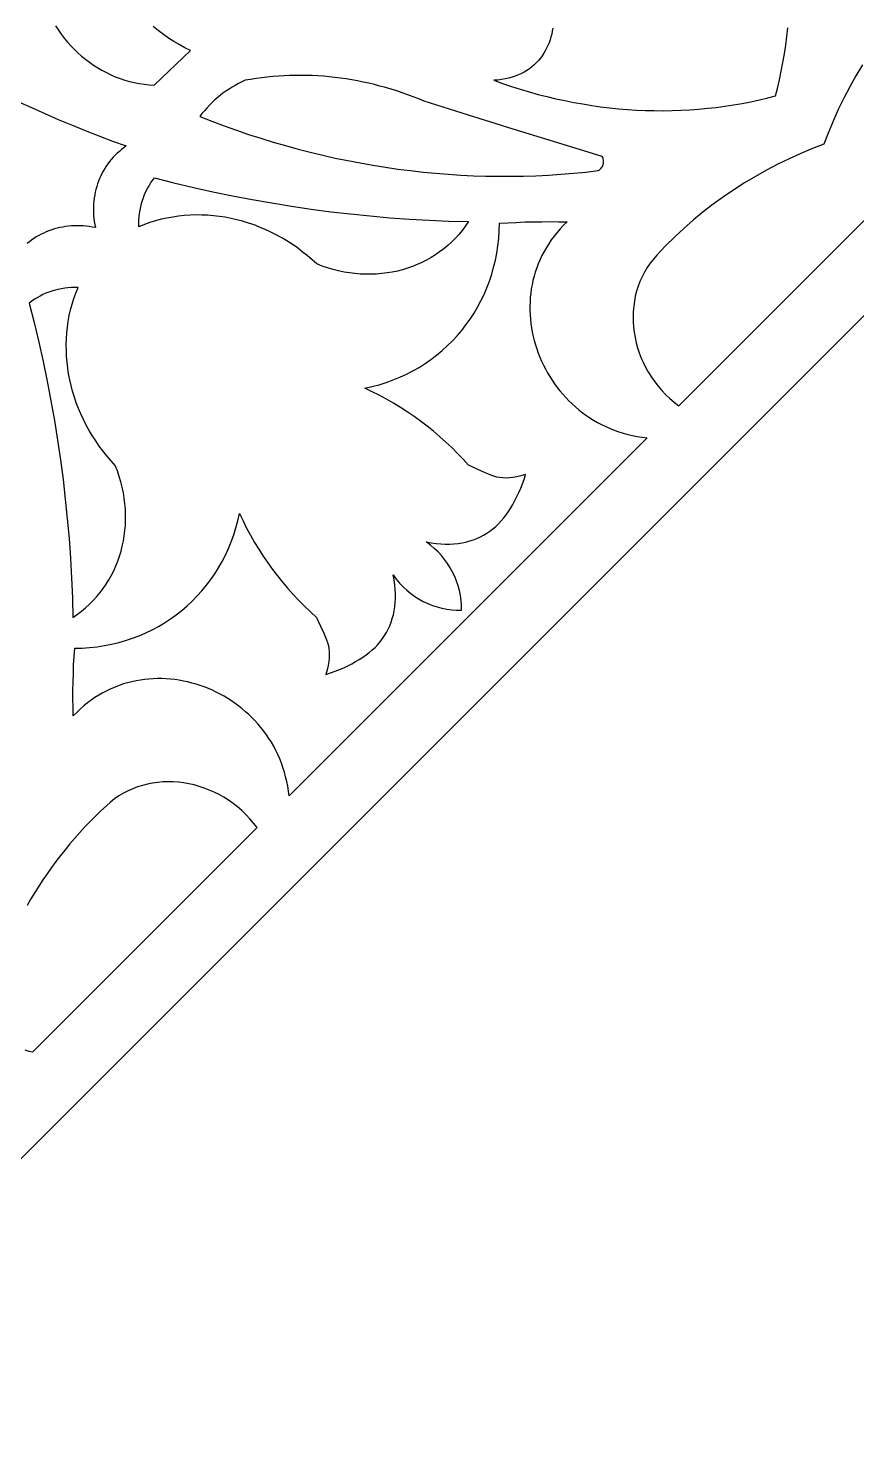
# Model space of a CAD drawing. Extents: x -3069 to -2029, y 258 to 1298.
# Drawn here: x -2864.1 to -2802.1, y 935.6 to 1041.8 of the extents above; entities that cross this region are included whole.
import ezdxf

# ---------------------------------------------------------------- set-up
doc = ezdxf.new("R2010")
doc.units = 0
doc.layers.add('LAYER_1', color=18, linetype='CONTINUOUS')
doc.layers.add('LAYER_2', color=174, linetype='CONTINUOUS')

msp = doc.modelspace()

# ---------------------------------------------------------------- linework, layer by layer
at = {"layer": 'LAYER_1'}
for points in [[(-2862.02, 1041.98), (-2861.81, 1041.66), (-2861.6, 1041.36), (-2861.37, 1041.06), (-2861.13, 1040.77), (-2860.88, 1040.49), (-2860.63, 1040.23), (-2860.36, 1039.97), (-2860.08, 1039.72), (-2859.79, 1039.49), (-2859.49, 1039.26), (-2859.19, 1039.05), (-2858.87, 1038.85), (-2858.55, 1038.67), (-2858.22, 1038.49), (-2857.89, 1038.33), (-2857.55, 1038.18), (-2857.2, 1038.05), (-2856.85, 1037.93), (-2856.49, 1037.83), (-2856.13, 1037.74), (-2855.76, 1037.67), (-2855.39, 1037.61), (-2855.02, 1037.57), (-2854.64, 1037.54), (-2851.92, 1040.14), (-2852.35, 1040.35), (-2852.77, 1040.58), (-2853.18, 1040.82), (-2853.57, 1041.07), (-2853.96, 1041.34), (-2854.34, 1041.63), (-2854.71, 1041.93)], [(-2824.84, 1041.81), (-2824.88, 1041.59), (-2824.92, 1041.37), (-2824.98, 1041.15), (-2825.04, 1040.93), (-2825.12, 1040.72), (-2825.2, 1040.52), (-2825.3, 1040.32), (-2825.4, 1040.12), (-2825.51, 1039.93), (-2825.63, 1039.74), (-2825.77, 1039.56), (-2825.91, 1039.39), (-2826.06, 1039.23), (-2826.23, 1039.07), (-2826.4, 1038.92), (-2826.58, 1038.78), (-2826.77, 1038.65), (-2826.97, 1038.53), (-2827.19, 1038.41), (-2827.41, 1038.31), (-2827.64, 1038.22), (-2827.88, 1038.14), (-2828.14, 1038.07), (-2828.4, 1038.01), (-2828.67, 1037.96), (-2828.96, 1037.93), (-2829.25, 1037.91), (-2828.59, 1037.67), (-2827.93, 1037.45), (-2827.27, 1037.24), (-2826.61, 1037.05), (-2825.94, 1036.86), (-2825.28, 1036.69), (-2824.61, 1036.53), (-2823.94, 1036.39), (-2823.27, 1036.26), (-2822.6, 1036.14), (-2821.93, 1036.03), (-2821.26, 1035.94), (-2820.59, 1035.86), (-2819.92, 1035.79), (-2819.25, 1035.74), (-2818.59, 1035.69), (-2817.92, 1035.66), (-2817.25, 1035.65), (-2816.59, 1035.64), (-2815.92, 1035.65), (-2815.26, 1035.67), (-2814.6, 1035.71), (-2813.94, 1035.76), (-2813.28, 1035.82), (-2812.63, 1035.89), (-2811.97, 1035.97), (-2811.32, 1036.07), (-2810.68, 1036.18), (-2810.03, 1036.31), (-2809.39, 1036.44), (-2808.75, 1036.59), (-2808.18, 1036.74), (-2808.03, 1037.31), (-2807.89, 1037.95), (-2807.75, 1038.59), (-2807.63, 1039.23), (-2807.51, 1039.88), (-2807.42, 1040.53), (-2807.33, 1041.18), (-2807.26, 1041.84)], [(-2801.68, 1039.06), (-2802.17, 1038.25), (-2802.63, 1037.42), (-2803.07, 1036.58), (-2803.49, 1035.72), (-2803.88, 1034.85), (-2804.25, 1033.97), (-2804.57, 1033.13), (-2805.41, 1032.81), (-2806.29, 1032.44), (-2807.16, 1032.05), (-2808.02, 1031.63), (-2808.86, 1031.19), (-2809.69, 1030.73), (-2810.5, 1030.24), (-2811.3, 1029.73), (-2812.08, 1029.2), (-2812.84, 1028.64), (-2813.59, 1028.07), (-2814.32, 1027.47), (-2815.03, 1026.84), (-2815.72, 1026.2), (-2816.4, 1025.54), (-2817.05, 1024.85), (-2817.32, 1024.55), (-2817.56, 1024.23), (-2817.78, 1023.91), (-2817.98, 1023.57), (-2818.16, 1023.22), (-2818.32, 1022.87), (-2818.46, 1022.51), (-2818.57, 1022.14), (-2818.67, 1021.77), (-2818.74, 1021.39), (-2818.79, 1021.01), (-2818.83, 1020.62), (-2818.84, 1020.23), (-2818.83, 1019.85), (-2818.8, 1019.46), (-2818.76, 1019.07), (-2818.69, 1018.68), (-2818.6, 1018.29), (-2818.5, 1017.91), (-2818.37, 1017.53), (-2818.23, 1017.15), (-2818.06, 1016.78), (-2817.88, 1016.42), (-2817.68, 1016.06), (-2817.46, 1015.72), (-2817.22, 1015.38), (-2816.96, 1015.04), (-2816.69, 1014.72), (-2816.4, 1014.42), (-2816.09, 1014.12), (-2815.76, 1013.84), (-2815.41, 1013.57), (-2800.21, 1028.77)], [(-2864.83, 1036.33), (-2863.83, 1035.87), (-2862.83, 1035.42), (-2861.83, 1034.99), (-2860.82, 1034.57), (-2859.8, 1034.15), (-2858.78, 1033.76), (-2857.76, 1033.37), (-2856.73, 1033), (-2856.91, 1032.87), (-2857.08, 1032.74), (-2857.25, 1032.6), (-2857.41, 1032.46), (-2857.56, 1032.31), (-2857.71, 1032.16), (-2857.85, 1032), (-2857.98, 1031.83), (-2858.11, 1031.67), (-2858.23, 1031.49), (-2858.34, 1031.31), (-2858.45, 1031.13), (-2858.55, 1030.95), (-2858.64, 1030.76), (-2858.73, 1030.56), (-2858.8, 1030.37), (-2858.88, 1030.17), (-2858.94, 1029.96), (-2859, 1029.76), (-2859.05, 1029.55), (-2859.09, 1029.34), (-2859.12, 1029.12), (-2859.15, 1028.91), (-2859.17, 1028.69), (-2859.18, 1028.47), (-2859.19, 1028.25), (-2859.18, 1028.03), (-2859.17, 1027.8), (-2859.15, 1027.58), (-2859.12, 1027.35), (-2859.09, 1027.13), (-2859.04, 1026.9), (-2859.27, 1026.94), (-2859.5, 1026.98), (-2859.72, 1027.01), (-2859.95, 1027.03), (-2860.17, 1027.04), (-2860.39, 1027.04), (-2860.61, 1027.04), (-2860.83, 1027.03), (-2861.05, 1027.01), (-2861.27, 1026.98), (-2861.48, 1026.94), (-2861.69, 1026.9), (-2861.9, 1026.85), (-2862.11, 1026.8), (-2862.31, 1026.73), (-2862.51, 1026.66), (-2862.71, 1026.58), (-2862.9, 1026.49), (-2863.09, 1026.4), (-2863.28, 1026.3), (-2863.46, 1026.2), (-2863.64, 1026.08), (-2863.81, 1025.96), (-2863.98, 1025.84), (-2864.14, 1025.7)], [(-2864.31, 965.44), (-2864.01, 965.34), (-2863.71, 965.27), (-2846.94, 982.04), (-2847.21, 982.38), (-2847.49, 982.71), (-2847.79, 983.02), (-2848.1, 983.32), (-2848.42, 983.59), (-2848.75, 983.85), (-2849.09, 984.09), (-2849.44, 984.31), (-2849.79, 984.51), (-2850.16, 984.69), (-2850.53, 984.85), (-2850.9, 985), (-2851.28, 985.12), (-2851.66, 985.23), (-2852.05, 985.32), (-2852.44, 985.39), (-2852.83, 985.43), (-2853.22, 985.46), (-2853.61, 985.47), (-2853.99, 985.46), (-2854.38, 985.42), (-2854.76, 985.37), (-2855.14, 985.3), (-2855.51, 985.2), (-2855.88, 985.09), (-2856.24, 984.95), (-2856.6, 984.79), (-2856.94, 984.61), (-2857.28, 984.41), (-2857.6, 984.19), (-2857.92, 983.95), (-2858.22, 983.68), (-2858.63, 983.29), (-2859.04, 982.9), (-2859.43, 982.5), (-2859.82, 982.09), (-2860.2, 981.68), (-2860.57, 981.25), (-2860.94, 980.83), (-2861.3, 980.39), (-2861.65, 979.95), (-2861.99, 979.51), (-2862.32, 979.06), (-2862.65, 978.6), (-2862.96, 978.13), (-2863.27, 977.66), (-2863.58, 977.19), (-2863.87, 976.71), (-2864.15, 976.22)]]:
    msp.add_lwpolyline(points, dxfattribs=at)
for points in [[(-2847.84, 1037.91), (-2848.09, 1037.79), (-2848.34, 1037.67), (-2848.58, 1037.53), (-2848.82, 1037.39), (-2849.05, 1037.25), (-2849.28, 1037.1), (-2849.5, 1036.94), (-2849.72, 1036.77), (-2849.93, 1036.6), (-2850.13, 1036.42), (-2850.33, 1036.23), (-2850.52, 1036.04), (-2850.71, 1035.84), (-2850.89, 1035.63), (-2851.07, 1035.42), (-2851.24, 1035.21), (-2850.33, 1034.85), (-2849.42, 1034.51), (-2848.5, 1034.19), (-2847.59, 1033.87), (-2846.67, 1033.58), (-2845.75, 1033.29), (-2844.82, 1033.03), (-2843.89, 1032.77), (-2842.97, 1032.53), (-2842.03, 1032.31), (-2841.1, 1032.1), (-2840.17, 1031.91), (-2839.23, 1031.73), (-2838.3, 1031.56), (-2837.36, 1031.41), (-2836.42, 1031.28), (-2835.48, 1031.16), (-2834.54, 1031.05), (-2833.6, 1030.96), (-2832.66, 1030.89), (-2831.72, 1030.83), (-2830.78, 1030.78), (-2829.84, 1030.75), (-2828.91, 1030.74), (-2827.97, 1030.74), (-2827.03, 1030.75), (-2826.1, 1030.78), (-2825.16, 1030.83), (-2824.23, 1030.89), (-2823.3, 1030.96), (-2822.37, 1031.05), (-2821.44, 1031.16), (-2821.38, 1031.2), (-2821.31, 1031.24), (-2821.26, 1031.29), (-2821.21, 1031.35), (-2821.16, 1031.41), (-2821.13, 1031.47), (-2821.07, 1031.61), (-2821.04, 1031.75), (-2821.04, 1031.91), (-2821.07, 1032.06), (-2821.1, 1032.14), (-2821.14, 1032.22), (-2824.47, 1033.23), (-2827.8, 1034.26), (-2831.13, 1035.3), (-2834.46, 1036.35), (-2834.86, 1036.52), (-2835.27, 1036.68), (-2835.68, 1036.83), (-2836.1, 1036.98), (-2836.51, 1037.12), (-2836.93, 1037.25), (-2837.34, 1037.37), (-2837.76, 1037.48), (-2838.18, 1037.59), (-2838.6, 1037.69), (-2839.02, 1037.78), (-2839.44, 1037.87), (-2839.86, 1037.94), (-2840.28, 1038.01), (-2840.71, 1038.07), (-2841.13, 1038.12), (-2841.55, 1038.17), (-2841.98, 1038.21), (-2842.4, 1038.24), (-2842.82, 1038.26), (-2843.24, 1038.27), (-2843.67, 1038.28), (-2844.09, 1038.28), (-2844.51, 1038.27), (-2844.93, 1038.25), (-2845.35, 1038.22), (-2845.77, 1038.19), (-2846.19, 1038.15), (-2846.6, 1038.1), (-2847.02, 1038.04), (-2847.43, 1037.98)], [(-2831.13, 1027.35), (-2831.36, 1027.02), (-2831.6, 1026.7), (-2831.86, 1026.39), (-2832.12, 1026.1), (-2832.4, 1025.83), (-2832.69, 1025.56), (-2832.99, 1025.32), (-2833.3, 1025.08), (-2833.62, 1024.86), (-2833.94, 1024.66), (-2834.28, 1024.47), (-2834.63, 1024.3), (-2834.98, 1024.14), (-2835.34, 1023.99), (-2835.71, 1023.86), (-2836.08, 1023.75), (-2836.46, 1023.65), (-2836.84, 1023.57), (-2837.23, 1023.51), (-2837.62, 1023.46), (-2838.02, 1023.43), (-2838.42, 1023.41), (-2838.82, 1023.41), (-2839.23, 1023.43), (-2839.63, 1023.46), (-2840.04, 1023.51), (-2840.45, 1023.58), (-2840.86, 1023.66), (-2841.27, 1023.76), (-2841.68, 1023.88), (-2842.08, 1024.02), (-2842.49, 1024.18), (-2842.84, 1024.5), (-2843.2, 1024.81), (-2843.57, 1025.1), (-2843.94, 1025.38), (-2844.33, 1025.65), (-2844.72, 1025.9), (-2845.11, 1026.14), (-2845.52, 1026.36), (-2845.93, 1026.57), (-2846.34, 1026.76), (-2846.76, 1026.93), (-2847.18, 1027.1), (-2847.6, 1027.24), (-2848.03, 1027.37), (-2848.46, 1027.49), (-2848.9, 1027.59), (-2849.33, 1027.67), (-2849.77, 1027.74), (-2850.21, 1027.79), (-2850.65, 1027.82), (-2851.09, 1027.84), (-2851.53, 1027.85), (-2851.96, 1027.83), (-2852.4, 1027.8), (-2852.83, 1027.76), (-2853.26, 1027.69), (-2853.69, 1027.61), (-2854.12, 1027.52), (-2854.54, 1027.4), (-2854.96, 1027.27), (-2855.37, 1027.13), (-2855.78, 1026.96), (-2855.79, 1027.21), (-2855.78, 1027.47), (-2855.76, 1027.72), (-2855.74, 1027.96), (-2855.7, 1028.21), (-2855.65, 1028.45), (-2855.59, 1028.69), (-2855.52, 1028.92), (-2855.45, 1029.15), (-2855.36, 1029.37), (-2855.26, 1029.6), (-2855.15, 1029.81), (-2855.03, 1030.02), (-2854.91, 1030.23), (-2854.77, 1030.43), (-2854.62, 1030.62), (-2853.17, 1030.25), (-2851.71, 1029.9), (-2850.25, 1029.58), (-2848.78, 1029.28), (-2847.32, 1028.99), (-2845.85, 1028.74), (-2844.38, 1028.5), (-2842.91, 1028.28), (-2841.44, 1028.09), (-2839.97, 1027.92), (-2838.49, 1027.77), (-2837.02, 1027.64), (-2835.55, 1027.53), (-2834.08, 1027.45), (-2832.6, 1027.39)], [(-2831.17, 997.8), (-2844.56, 984.41), (-2844.61, 984.78), (-2844.66, 985.15), (-2844.73, 985.5), (-2844.82, 985.85), (-2844.91, 986.2), (-2845.02, 986.54), (-2845.13, 986.87), (-2845.26, 987.19), (-2845.4, 987.51), (-2845.55, 987.82), (-2845.71, 988.12), (-2845.88, 988.42), (-2846.06, 988.7), (-2846.25, 988.98), (-2846.45, 989.26), (-2846.66, 989.52), (-2846.87, 989.78), (-2847.09, 990.02), (-2847.33, 990.26), (-2847.56, 990.49), (-2847.81, 990.71), (-2848.06, 990.93), (-2848.32, 991.13), (-2848.59, 991.33), (-2848.86, 991.52), (-2849.14, 991.69), (-2849.42, 991.86), (-2849.7, 992.02), (-2850, 992.17), (-2850.29, 992.31), (-2850.59, 992.44), (-2850.9, 992.56), (-2851.2, 992.67), (-2851.51, 992.77), (-2851.83, 992.85), (-2852.14, 992.93), (-2852.46, 993), (-2852.78, 993.06), (-2853.1, 993.11), (-2853.42, 993.14), (-2853.74, 993.17), (-2854.07, 993.18), (-2854.39, 993.18), (-2854.71, 993.17), (-2855.04, 993.15), (-2855.36, 993.12), (-2855.68, 993.07), (-2856, 993.02), (-2856.32, 992.95), (-2856.64, 992.87), (-2856.95, 992.78), (-2857.26, 992.67), (-2857.57, 992.55), (-2857.88, 992.42), (-2858.18, 992.28), (-2858.48, 992.12), (-2858.78, 991.95), (-2859.07, 991.77), (-2859.35, 991.57), (-2859.63, 991.37), (-2859.91, 991.14), (-2860.18, 990.91), (-2860.44, 990.66), (-2860.7, 990.39), (-2860.71, 991.03), (-2860.72, 991.66), (-2860.72, 992.3), (-2860.71, 992.93), (-2860.69, 993.56), (-2860.67, 994.2), (-2860.63, 994.83), (-2860.59, 995.46), (-2860.03, 995.47), (-2859.47, 995.51), (-2858.91, 995.57), (-2858.37, 995.65), (-2857.83, 995.76), (-2857.3, 995.88), (-2856.78, 996.03), (-2856.27, 996.2), (-2855.77, 996.39), (-2855.27, 996.61), (-2854.8, 996.84), (-2854.33, 997.09), (-2853.87, 997.36), (-2853.43, 997.65), (-2853, 997.96), (-2852.58, 998.28), (-2852.18, 998.62), (-2851.8, 998.98), (-2851.43, 999.36), (-2851.07, 999.75), (-2850.73, 1000.16), (-2850.41, 1000.58), (-2850.11, 1001.01), (-2849.83, 1001.47), (-2849.56, 1001.93), (-2849.31, 1002.41), (-2849.08, 1002.9), (-2848.88, 1003.4), (-2848.69, 1003.92), (-2848.53, 1004.45), (-2848.38, 1004.98), (-2848.26, 1005.53), (-2848, 1004.98), (-2847.73, 1004.44), (-2847.44, 1003.9), (-2847.14, 1003.37), (-2846.82, 1002.85), (-2846.49, 1002.34), (-2846.15, 1001.84), (-2845.79, 1001.35), (-2845.43, 1000.86), (-2845.04, 1000.39), (-2844.65, 999.92), (-2844.24, 999.47), (-2843.83, 999.03), (-2843.4, 998.59), (-2842.95, 998.17), (-2842.5, 997.76), (-2842.2, 997.11), (-2841.95, 996.57), (-2841.85, 996.32), (-2841.76, 996.09), (-2841.68, 995.87), (-2841.62, 995.64), (-2841.58, 995.42), (-2841.55, 995.2), (-2841.55, 994.96), (-2841.56, 994.71), (-2841.59, 994.45), (-2841.64, 994.16), (-2841.71, 993.84), (-2841.81, 993.5), (-2841.46, 993.62), (-2841.12, 993.74), (-2840.79, 993.87), (-2840.47, 994), (-2840.16, 994.15), (-2839.86, 994.29), (-2839.58, 994.45), (-2839.31, 994.61), (-2839.05, 994.78), (-2838.8, 994.95), (-2838.57, 995.14), (-2838.34, 995.33), (-2838.13, 995.52), (-2837.93, 995.73), (-2837.75, 995.94), (-2837.58, 996.17), (-2837.42, 996.4), (-2837.28, 996.63), (-2837.15, 996.88), (-2837.03, 997.14), (-2836.93, 997.4), (-2836.84, 997.67), (-2836.76, 997.96), (-2836.7, 998.25), (-2836.66, 998.55), (-2836.63, 998.86), (-2836.61, 999.18), (-2836.61, 999.51), (-2836.63, 999.85), (-2836.66, 1000.2), (-2836.71, 1000.56), (-2836.77, 1000.93), (-2836.54, 1000.62), (-2836.29, 1000.33), (-2836.03, 1000.05), (-2835.75, 999.79), (-2835.46, 999.55), (-2835.16, 999.33), (-2834.84, 999.13), (-2834.52, 998.95), (-2834.18, 998.8), (-2833.84, 998.66), (-2833.49, 998.54), (-2833.13, 998.45), (-2832.77, 998.37), (-2832.4, 998.33), (-2832.04, 998.3), (-2831.67, 998.3), (-2831.67, 998.67), (-2831.7, 999.03), (-2831.75, 999.4), (-2831.82, 999.76), (-2831.91, 1000.12), (-2832.03, 1000.47), (-2832.17, 1000.81), (-2832.33, 1001.15), (-2832.51, 1001.47), (-2832.71, 1001.79), (-2832.93, 1002.09), (-2833.16, 1002.38), (-2833.42, 1002.66), (-2833.7, 1002.92), (-2833.99, 1003.17), (-2834.3, 1003.4), (-2833.93, 1003.33), (-2833.57, 1003.29), (-2833.22, 1003.26), (-2832.88, 1003.24), (-2832.55, 1003.24), (-2832.23, 1003.26), (-2831.92, 1003.29), (-2831.62, 1003.33), (-2831.33, 1003.39), (-2831.05, 1003.47), (-2830.77, 1003.55), (-2830.51, 1003.66), (-2830.25, 1003.77), (-2830.01, 1003.9), (-2829.77, 1004.05), (-2829.54, 1004.21), (-2829.32, 1004.38), (-2829.1, 1004.56), (-2828.9, 1004.76), (-2828.7, 1004.97), (-2828.51, 1005.19), (-2828.33, 1005.43), (-2828.15, 1005.68), (-2827.98, 1005.94), (-2827.82, 1006.21), (-2827.67, 1006.49), (-2827.52, 1006.79), (-2827.38, 1007.1), (-2827.24, 1007.41), (-2827.11, 1007.74), (-2826.99, 1008.08), (-2826.87, 1008.44), (-2827.22, 1008.34), (-2827.53, 1008.27), (-2827.82, 1008.22), (-2828.08, 1008.19), (-2828.33, 1008.17), (-2828.57, 1008.18), (-2828.79, 1008.21), (-2829.02, 1008.25), (-2829.24, 1008.31), (-2829.46, 1008.39), (-2829.7, 1008.48), (-2829.94, 1008.58), (-2830.49, 1008.83), (-2831.13, 1009.13), (-2831.54, 1009.58), (-2831.96, 1010.02), (-2832.4, 1010.45), (-2832.84, 1010.87), (-2833.3, 1011.28), (-2833.76, 1011.67), (-2834.24, 1012.05), (-2834.72, 1012.42), (-2835.21, 1012.78), (-2835.72, 1013.12), (-2836.23, 1013.45), (-2836.75, 1013.77), (-2837.27, 1014.07), (-2837.81, 1014.36), (-2838.35, 1014.63), (-2838.9, 1014.89), (-2838.36, 1015.01), (-2837.82, 1015.15), (-2837.29, 1015.32), (-2836.77, 1015.51), (-2836.27, 1015.71), (-2835.78, 1015.94), (-2835.3, 1016.19), (-2834.84, 1016.45), (-2834.39, 1016.74), (-2833.95, 1017.04), (-2833.53, 1017.36), (-2833.12, 1017.7), (-2832.73, 1018.06), (-2832.35, 1018.43), (-2831.99, 1018.81), (-2831.65, 1019.21), (-2831.33, 1019.63), (-2831.02, 1020.06), (-2830.73, 1020.5), (-2830.46, 1020.96), (-2830.21, 1021.42), (-2829.98, 1021.9), (-2829.77, 1022.39), (-2829.57, 1022.89), (-2829.4, 1023.41), (-2829.26, 1023.93), (-2829.13, 1024.46), (-2829.02, 1024.99), (-2828.94, 1025.54), (-2828.88, 1026.09), (-2828.84, 1026.65), (-2828.83, 1027.22), (-2828.2, 1027.26), (-2827.57, 1027.29), (-2826.94, 1027.32), (-2826.3, 1027.34), (-2825.67, 1027.34), (-2825.03, 1027.35), (-2824.4, 1027.34), (-2823.76, 1027.32), (-2824.03, 1027.07), (-2824.28, 1026.8), (-2824.52, 1026.53), (-2824.74, 1026.26), (-2824.95, 1025.98), (-2825.14, 1025.69), (-2825.32, 1025.4), (-2825.49, 1025.11), (-2825.65, 1024.81), (-2825.79, 1024.51), (-2825.92, 1024.2), (-2826.04, 1023.89), (-2826.15, 1023.58), (-2826.24, 1023.27), (-2826.32, 1022.95), (-2826.39, 1022.63), (-2826.45, 1022.31), (-2826.49, 1021.99), (-2826.52, 1021.67), (-2826.54, 1021.34), (-2826.55, 1021.02), (-2826.55, 1020.69), (-2826.54, 1020.37), (-2826.51, 1020.05), (-2826.48, 1019.73), (-2826.43, 1019.41), (-2826.37, 1019.09), (-2826.31, 1018.77), (-2826.23, 1018.45), (-2826.14, 1018.14), (-2826.04, 1017.83), (-2825.93, 1017.52), (-2825.81, 1017.22), (-2825.68, 1016.92), (-2825.54, 1016.62), (-2825.39, 1016.33), (-2825.23, 1016.05), (-2825.06, 1015.76), (-2824.89, 1015.49), (-2824.7, 1015.22), (-2824.51, 1014.95), (-2824.3, 1014.69), (-2824.09, 1014.44), (-2823.86, 1014.19), (-2823.63, 1013.95), (-2823.39, 1013.72), (-2823.15, 1013.5), (-2822.89, 1013.28), (-2822.63, 1013.08), (-2822.36, 1012.88), (-2822.08, 1012.69), (-2821.79, 1012.51), (-2821.49, 1012.34), (-2821.19, 1012.18), (-2820.88, 1012.03), (-2820.56, 1011.89), (-2820.24, 1011.76), (-2819.91, 1011.64), (-2819.57, 1011.54), (-2819.23, 1011.44), (-2818.88, 1011.36), (-2818.52, 1011.29), (-2818.15, 1011.24), (-2817.78, 1011.19)], [(-2860.72, 997.76), (-2860.39, 997.99), (-2860.07, 998.23), (-2859.77, 998.48), (-2859.48, 998.75), (-2859.2, 999.03), (-2858.94, 999.32), (-2858.69, 999.62), (-2858.45, 999.93), (-2858.24, 1000.24), (-2858.03, 1000.57), (-2857.84, 1000.91), (-2857.67, 1001.25), (-2857.51, 1001.61), (-2857.37, 1001.97), (-2857.24, 1002.33), (-2857.12, 1002.71), (-2857.03, 1003.09), (-2856.95, 1003.47), (-2856.88, 1003.86), (-2856.83, 1004.25), (-2856.8, 1004.65), (-2856.78, 1005.05), (-2856.78, 1005.45), (-2856.8, 1005.85), (-2856.83, 1006.26), (-2856.88, 1006.67), (-2856.95, 1007.08), (-2857.03, 1007.49), (-2857.14, 1007.9), (-2857.26, 1008.3), (-2857.39, 1008.71), (-2857.55, 1009.12), (-2857.87, 1009.47), (-2858.18, 1009.83), (-2858.48, 1010.2), (-2858.76, 1010.57), (-2859.02, 1010.96), (-2859.27, 1011.35), (-2859.51, 1011.74), (-2859.73, 1012.14), (-2859.94, 1012.55), (-2860.13, 1012.97), (-2860.31, 1013.38), (-2860.47, 1013.81), (-2860.61, 1014.23), (-2860.74, 1014.66), (-2860.86, 1015.09), (-2860.96, 1015.53), (-2861.04, 1015.96), (-2861.11, 1016.4), (-2861.16, 1016.84), (-2861.19, 1017.28), (-2861.21, 1017.72), (-2861.22, 1018.15), (-2861.2, 1018.59), (-2861.17, 1019.03), (-2861.13, 1019.46), (-2861.07, 1019.89), (-2860.99, 1020.32), (-2860.89, 1020.75), (-2860.78, 1021.17), (-2860.65, 1021.59), (-2860.5, 1022), (-2860.33, 1022.41), (-2860.59, 1022.41), (-2860.84, 1022.41), (-2861.09, 1022.39), (-2861.33, 1022.36), (-2861.58, 1022.33), (-2861.82, 1022.28), (-2862.06, 1022.22), (-2862.29, 1022.15), (-2862.52, 1022.07), (-2862.75, 1021.99), (-2862.97, 1021.89), (-2863.18, 1021.78), (-2863.39, 1021.66), (-2863.6, 1021.54), (-2863.8, 1021.4), (-2863.99, 1021.25), (-2863.62, 1019.8), (-2863.28, 1018.34), (-2862.95, 1016.88), (-2862.65, 1015.41), (-2862.37, 1013.95), (-2862.11, 1012.48), (-2861.87, 1011.01), (-2861.65, 1009.54), (-2861.46, 1008.07), (-2861.29, 1006.6), (-2861.14, 1005.12), (-2861.01, 1003.65), (-2860.9, 1002.18), (-2860.82, 1000.7), (-2860.76, 999.23)]]:
    msp.add_lwpolyline(points, close=True, dxfattribs=at)
at = {"layer": 'LAYER_2'}
msp.add_lwpolyline([(-2404.22, 427.75), (-2199.19, 632.78), (-2199.19, 922.73), (-2404.22, 1127.75), (-2694.17, 1127.75), (-2899.19, 922.73), (-2899.19, 632.78), (-2694.17, 427.75)], close=True, dxfattribs=at)

doc.saveas('drawing.dxf')
